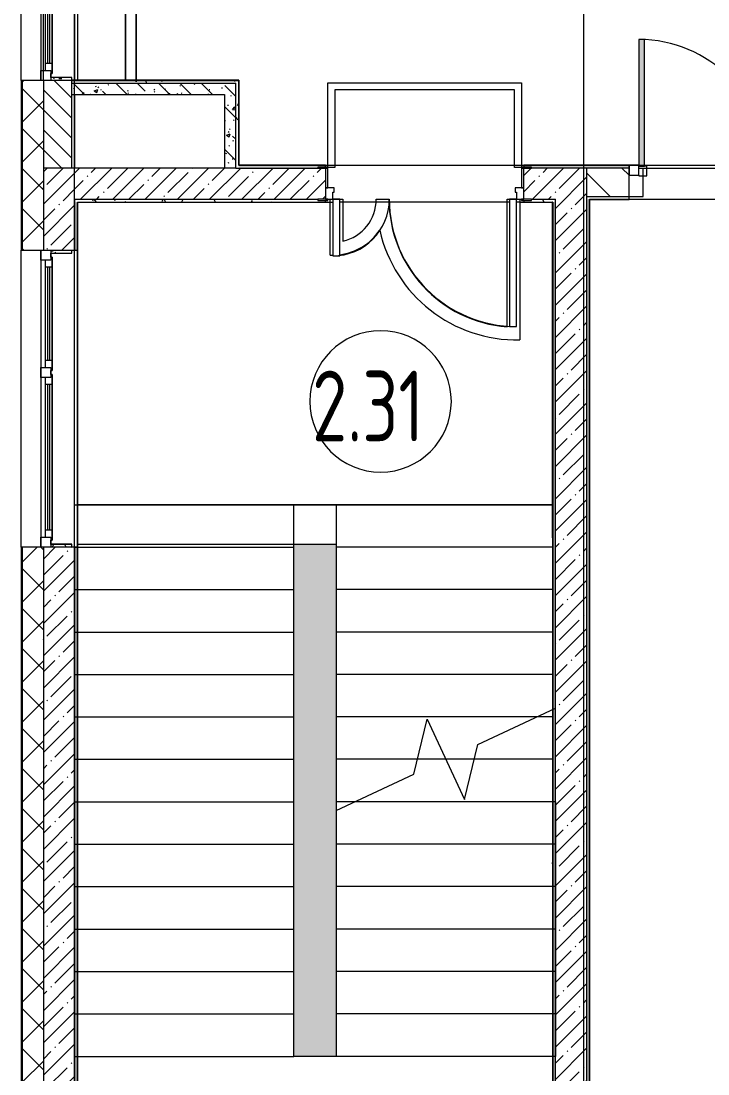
# Model space of a CAD drawing. Header units: millimetres. Extents: x -1113 to 415037, y -3642 to 354837.
# Drawn here: x 148504 to 153359, y 1496 to 8940 of the extents above; entities that cross this region are included whole.
import ezdxf

# ---------------------------------------------------------------- set-up
doc = ezdxf.new("R2010")
doc.units = ezdxf.units.MM
for name, color, linetype, lineweight in [('A-AREA-BNDY', 7, 'Continuous', 5), ('A-AREA-IDEN', 7, 'Continuous', 9), ('A-DETL-GENF', 7, 'Continuous', 9), ('A-FLOR', 7, 'Continuous', 9), ('A-GLAZ', 7, 'Continuous', 9), ('A-GLAZ-1', 7, 'Continuous', 5), ('A-GLAZ-CWMG', 7, 'Continuous', 9), ('A-GLAZ-CWMG-1', 7, 'Continuous', 20), ('A-WALL', 7, 'Continuous', 5), ('I-WALL', 7, 'Continuous', 5), ('S-STRS', 7, 'Continuous', 9), ('S-STRS-MBND', 7, 'Continuous', 9), ('Оси', 7, 'Continuous', 9)]:
    doc.layers.add(name, color=color, linetype=linetype, lineweight=lineweight)
doc.layers.add('A-AREA-PATT-2', color=7, linetype='Continuous', lineweight=5, true_color=0xcde0ef, transparency=1)
doc.layers.add('A-FLOR-PATT-1', color=7, linetype='Continuous', lineweight=9, true_color=0xeef6ff, transparency=0.5)
for name, color, linetype, lineweight, true_color in [('A-DOOR-1', 7, 'Continuous', 5, 0xc0c0c0), ('A-DOOR-FRAM-1', 7, 'Continuous', 5, 0xc0c0c0), ('A-WALL-1', 9, 'Continuous', 5, 0x808080), ('A-WALL-FNSH-1', 9, 'Continuous', 5, 0x808080)]:
    doc.layers.add(name, color=color, linetype=linetype, lineweight=lineweight, true_color=true_color)
doc.styles.add('СПДС', font='ГОСТ тип А.ttf', dxfattribs={"width": 0.9})
pattern_1 = [(45, (148772.12, -1e-08), (-114.0493, 114.0493), []), (45, (148886.17, -1e-08), (-114.0493, 114.0493), [201.612, -40.322, 6.706, -33.617])]
pattern_2 = [(135, (148772.12, -1e-08), (-150.8683, -150.8683), [213.36, -35.56, 7.112, -35.56]), (135, (148772.12, 150.77), (-150.8683, -150.8683), []), (50, (148772.12, -1e-08), (255.0577, -22.3145), [26.67, -293.37]), (355, (148772.12, -1e-08), (-49.3404, 267.479), [21.336, -234.696]), (100.451, (148793.38, -1.86), (205.7195, 245.1636), [22.666, -249.326]), (46.184, (148772.12, 71.12), (379.511, -58.86), [40.005, -440.055]), (96.636, (148803.75, 66.2), (332.363, 346.399), [33.999, -373.989]), (351.184, (148772.12, 71.12), (332.367, 346.395), [32.004, -352.044]), (21, (148807.68, 53.34), (212.26, -143.171), [26.67, -293.37]), (326, (148807.68, 53.34), (86.522, 257.863), [21.336, -234.696]), (71.451, (148825.37, 41.4), (298.784, 114.69), [22.666, -249.326]), (37.5, (148772.12, -1e-08), (4.3238, 118.3775), [6.706, -225.146, 6.706, -231.546, -235.585]), (37.5, (148772.12, -1e-08), (4.3238, 118.3775), [-470.103, 6.706, -228.879]), (7.5, (148772.12, -1e-08), (93.5476, 140.2533), [6.706, -129.134, 6.706, -219.812, -89.789]), (7.5, (148772.12, -1e-08), (93.5476, 140.2533), [-362.356, 6.706, -83.083]), (327.5, (148692.82, -1e-08), (189.8273, -8.0202), [6.706, -82.194, 6.706, -270.662, -368.046]), (327.5, (148692.82, -1e-08), (189.8273, -8.0202), [-366.268, 6.706, -361.34]), (317.5, (148657.26, -1e-08), (207.381, 35.5976), [6.706, -108.864, 6.706, -177.495, -261.366]), (317.5, (148657.26, -1e-08), (207.381, 35.5976), [-299.771, 6.706, -254.66])]
pattern_3 = [(0, (148772.123, -1e-08), (243.84, 60.96), [20.117, -162.763, 20.117, -162.763, -975.36]), (0, (148772.123, -1e-08), (243.84, 60.96), [-365.76, 20.117, -345.643, 20.117, -162.763, -426.72]), (0, (148772.123, -1e-08), (243.84, 60.96), [-914.4, 20.117, -101.803, 20.117, -284.683]), (120, (148863.563, 30.48), (-174.71291, 180.69163), [20.117, -162.763, 20.117, -162.763, -975.36]), (120, (148863.563, 30.48), (-174.71291, 180.69163), [-365.76, 20.117, -345.643, 20.117, -162.763, -426.72]), (120, (148863.563, 30.48), (-174.71291, 180.69163), [-914.4, 20.117, -101.803, 20.117, -284.683]), (240, (148894.043, 152.4), (-69.12709, -241.65163), [20.117, -162.763, 20.117, -162.763, -975.36]), (240, (148894.043, 152.4), (-69.12709, -241.65163), [-365.76, 20.117, -345.643, 20.117, -162.763, -426.72]), (240, (148894.043, 152.4), (-69.12709, -241.65163), [-914.4, 20.117, -101.803, 20.117, -284.683])]

# ---------------------------------------------------------------- blocks, each defined once
blk = doc.blocks.new('110_Дверь_СКБ_2Ст - Д-1 Лестничная клетка EIS60-24280000-Объем проектирования 2 этажа')
at = {"layer": 'A-DOOR-1'}
for p, q in [((-637.5, 1010), (-637.5, 110)), ((-587.5, 1010), (-637.5, 1010)), ((-587.5, 110), (-587.5, 1010)), ((662.5, 510), (612.5, 510)), ((612.5, 510), (612.5, 110)), ((662.5, 110), (662.5, 510)), ((-637.5, 110), (-587.5, 110)), ((612.5, 110), (662.5, 110))]:
    blk.add_line(p, q, dxfattribs=at)
for centre, radius, start, end in [((-637.5, 110), 900, 0, 90), ((662.5, 110), 400, 90, 180)]:
    blk.add_arc(centre, radius, start, end, dxfattribs=at)
at = {"layer": 'A-DOOR-FRAM-1'}
for p, q in [((-672.5, 118), (-742.5, 118)), ((-742.5, 118), (-742.5, 110)), ((-742.5, 110), (-672.5, 110)), ((-637.5, 110), (-687.5, 110)), ((-687.5, 110), (-687.5, 30)), ((-672.5, 110), (-672.5, 118)), ((-637.5, 60), (-637.5, 110)), ((662.5, 110), (662.5, 60)), ((712.5, 110), (662.5, 110)), ((767.5, 118), (697.5, 118)), ((697.5, 118), (697.5, 110)), ((697.5, 110), (767.5, 110)), ((712.5, 30), (712.5, 110)), ((767.5, 110), (767.5, 118)), ((-687.5, 30), (-627.5, 30)), ((-672.5, 30), (-687.5, 30)), ((-687.5, 30), (-687.5, -110)), ((-672.5, -110), (-672.5, 30)), ((-627.5, 60), (-637.5, 60)), ((-627.5, 30), (-627.5, 60)), ((662.5, 60), (652.5, 60)), ((652.5, 60), (652.5, 30)), ((652.5, 30), (712.5, 30)), ((712.5, 30), (697.5, 30)), ((697.5, 30), (697.5, -110)), ((712.5, -110), (712.5, 30)), ((-672.5, -110), (-742.5, -110)), ((-742.5, -110), (-742.5, -118)), ((-742.5, -118), (-672.5, -118)), ((-687.5, -110), (-672.5, -110)), ((-672.5, -118), (-672.5, -110)), ((697.5, -110), (712.5, -110)), ((767.5, -110), (697.5, -110)), ((697.5, -110), (697.5, -118)), ((697.5, -118), (767.5, -118)), ((767.5, -118), (767.5, -110))]:
    blk.add_line(p, q, dxfattribs=at)
blk = doc.blocks.new('120_Окно_СКБ_2Ст - 120_Окно_СКБ_2Ст 2100х2500 _мал створка справа_-22445857-Объем проектирования 2 этажа')
at = {"layer": 'A-GLAZ'}
for p, q in [((-1050, -127), (-1050, -57)), ((-1050, -57), (-980, -57)), ((-980, -57), (-980, -127)), ((150, -127), (150, -57)), ((150, -57), (220, -57)), ((220, -57), (220, -127)), ((980, -127), (980, -57)), ((980, -57), (1050, -57)), ((1050, -57), (1050, -127)), ((-980, -127), (-1050, -127)), ((-980, -127), (-1000, -127)), ((-1000, -127), (-1000, -137)), ((-1000, -137), (170, -137)), ((170, -137), (-1000, -137)), ((150, -87), (-980, -87)), ((-980, -87), (-980, -127)), ((-930, -137), (-930, -87)), ((100, -137), (100, -87)), ((150, -127), (150, -87)), ((220, -127), (150, -127)), ((170, -127), (150, -127)), ((170, -137), (170, -127)), ((220, -127), (200, -127)), ((200, -127), (200, -137)), ((200, -137), (1000, -137)), ((1000, -137), (200, -137)), ((980, -87), (220, -87)), ((220, -87), (220, -127)), ((270, -137), (270, -87)), ((930, -137), (930, -87)), ((980, -127), (980, -87)), ((1050, -127), (980, -127)), ((1000, -127), (980, -127)), ((1000, -137), (1000, -127))]:
    blk.add_line(p, q, dxfattribs=at)
at = {"layer": 'A-GLAZ-1'}
for p, q in [((1050, -57), (-1050, -57)), ((-1030, -127), (-1000, -127)), ((-930, -107), (100, -107)), ((100, -117), (-930, -117)), ((170, -127), (200, -127)), ((270, -107), (930, -107)), ((930, -117), (270, -117)), ((1000, -127), (1030, -127))]:
    blk.add_line(p, q, dxfattribs=at)
blk = doc.blocks.new('120_Окно_СКБ_2Ст - 120_Окно_СКБ_2Ст 2100х2400 _мал створка справа_-22446225-Объем проектирования 2 этажа')
at = {"layer": 'A-GLAZ'}
for p, q in [((-1050, -127), (-1050, -57)), ((-1050, -57), (-980, -57)), ((-980, -57), (-980, -127)), ((150, -127), (150, -57)), ((150, -57), (220, -57)), ((220, -57), (220, -127)), ((980, -127), (980, -57)), ((980, -57), (1050, -57)), ((1050, -57), (1050, -127)), ((-980, -127), (-1050, -127)), ((-980, -127), (-1000, -127)), ((-1000, -127), (-1000, -137)), ((-1000, -137), (170, -137)), ((170, -137), (-1000, -137)), ((150, -87), (-980, -87)), ((-980, -87), (-980, -127)), ((-930, -137), (-930, -87)), ((100, -137), (100, -87)), ((150, -127), (150, -87)), ((220, -127), (150, -127)), ((170, -127), (150, -127)), ((170, -137), (170, -127)), ((220, -127), (200, -127)), ((200, -127), (200, -137)), ((200, -137), (1000, -137)), ((1000, -137), (200, -137)), ((980, -87), (220, -87)), ((220, -87), (220, -127)), ((270, -137), (270, -87)), ((930, -137), (930, -87)), ((980, -127), (980, -87)), ((1050, -127), (980, -127)), ((1000, -127), (980, -127)), ((1000, -137), (1000, -127))]:
    blk.add_line(p, q, dxfattribs=at)
at = {"layer": 'A-GLAZ-1'}
for p, q in [((1050, -57), (-1050, -57)), ((-1030, -127), (-1000, -127)), ((-930, -107), (100, -107)), ((100, -117), (-930, -117)), ((170, -127), (200, -127)), ((270, -107), (930, -107)), ((930, -117), (270, -117)), ((1000, -127), (1030, -127))]:
    blk.add_line(p, q, dxfattribs=at)
blk = doc.blocks.new('Дверь_Витражная_остекление_ - ДВН_ДАО_Главный вход_1200 в свету-31742133-Объем проектирования 2 этажа')
at = {"layer": 'A-DETL-GENF'}
for p, q in [((-607.5, 925), (-647.5, 925)), ((-647.5, 925), (-647.5, 35)), ((-607.5, 30), (-607.5, 925)), ((647.5, 430), (607.5, 430)), ((607.5, 430), (607.5, 30)), ((647.5, 35), (647.5, 430)), ((-647.5, 30), (-607.5, 30)), ((-592.5, 30), (-647.5, 30)), ((-592.5, -40), (-592.5, 30)), ((592.5, -40), (592.5, 30)), ((592.5, 30), (647.5, 30)), ((607.5, 30), (647.5, 30)), ((-647.5, -35), (-647.5, -40)), ((-647.5, -40), (-592.5, -40)), ((647.5, -40), (592.5, -40)), ((647.5, -35), (647.5, -40))]:
    blk.add_line(p, q, dxfattribs=at)
at = {"layer": 'A-DOOR-1'}
for p, q in [((-647.5, 925), (-647.5, 35)), ((647.5, 430), (647.5, 35))]:
    blk.add_line(p, q, dxfattribs=at)
for centre, radius, start, end in [((-647.5, 30), 895, 360, 90), ((647.5, 30), 400, 90, 180)]:
    blk.add_arc(centre, radius, start, end, dxfattribs=at)
blk = doc.blocks.new('Прямоугольный импост - 50 x 70 мм-31701779-Объем проектирования 2 этажа')
at = {"layer": 'A-GLAZ-CWMG-1'}
for p, q in [((0, 35), (-70, 35)), ((-70, 35), (-70, -35)), ((0, -35), (0, 35)), ((-70, -35), (0, -35))]:
    blk.add_line(p, q, dxfattribs=at)
blk = doc.blocks.new('Зашивка приборов отопления42 - Зашивка приборов отопления-33374801-Объем проектирования 2 этажа')
at = {"layer": 'A-WALL'}
for p, q in [((37471.9, 23439), (35391.9, 23439)), ((35391.9, 23079), (37471.9, 23079)), ((37471.9, 23079), (35391.9, 23079)), ((35391.9, 23004), (37471.9, 23004))]:
    blk.add_line(p, q, dxfattribs=at)
blk = doc.blocks.new('Марка_Помещения - Номер-25198446-Объем проектирования 2 этажа')
at = {"layer": 'A-AREA-IDEN'}
for start, end in [(360, 180), (180, 360)]:
    blk.add_arc((0, 0), 2.5, start, end, dxfattribs=at)

msp = doc.modelspace()

# ---------------------------------------------------------------- hatches: boundary and pattern name
at = {"layer": 'A-AREA-PATT-2'}
msp.add_hatch(color=256, dxfattribs=at).paths.add_polyline_path([(150732.1, 1620), (150732.1, 5237.9), (150432.1, 5237.9), (150432.1, 1620)])
at = {"layer": 'A-FLOR-PATT-1'}
h = msp.add_hatch(color=256, dxfattribs=at)
h.paths.add_polyline_path([(162402, 7900), (162442, 7900), (162442, 8730), (162402, 8730), (162402, 7903.7)])
h.paths.add_polyline_path([(173072.1, 7900), (173072.1, 8230), (173032.1, 8230), (173032.1, 7900)])
h.paths.add_polyline_path([(163662, 7900), (163702, 7900), (163702, 8230), (163662, 8230), (163662, 7920)])
h.paths.add_polyline_path([(171772.1, 7900), (171812.1, 7900), (171812.1, 8730), (171772.1, 8730), (171772.1, 7920)])
h.paths.add_polyline_path([(154167.1, 7915), (154167.1, 8315), (154127.1, 8315), (154127.1, 7915)])
h.paths.add_polyline_path([(152912.1, 7915), (152912.1, 8810), (152872.1, 8810), (152872.1, 7915), (152902.1, 7915)])
h.paths.add_polyline_path([(187288.1, 8030), (187288.1, 8075), (186295.6, 8075), (186295.6, 8030), (187286.6, 8030)])
h.paths.add_polyline_path([(168782.1, 8520.4), (168862.1, 8520.4), (168862.1, 8565.4), (168022.1, 8565.4), (168022.1, 8520.4), (168398, 8520.4)])
h.paths.add_polyline_path([(186895.7, 10020), (187288.1, 10020), (187288.1, 10065), (186295.6, 10065), (186295.6, 10020), (186762.1, 10020)])
h.paths.add_polyline_path([(168037.1, 10190.4), (168862.1, 10190.4), (168862.1, 10235.4), (168037.1, 10235.4)])
h.paths.add_polyline_path([(180167.1, 12960), (180167.1, 13780), (180122.1, 13780), (180122.1, 12960)])
h.paths.add_polyline_path([(181432.1, 13460), (181432.1, 13740), (181422.1, 13740), (181422.1, 13780), (181387.1, 13780), (181387.1, 13460), (181422.1, 13460)])
h.paths.add_polyline_path([(182804.8, 18920), (183202.1, 18920), (183202.1, 18965), (182382.1, 18965), (182382.1, 18920), (182422.1, 18920)])
h.paths.add_polyline_path([(182570.3, 20185), (182702.1, 20185), (182702.1, 20230), (182422.1, 20230), (182422.1, 20220), (182382.1, 20220), (182382.1, 20185), (182435.2, 20185)])
at = {"layer": 'A-WALL'}
h = msp.add_hatch(dxfattribs=at)
h.set_pattern_fill('FP_24', color=256, style=0, pattern_type=2)
h.set_pattern_definition([(45, (148772.12, -1e-08), (-141.4214, 141.4214), []), (135, (148772.12, -1e-08), (-141.4214, -141.4214), [])])
h.paths.add_polyline_path([(148662.1, -100), (148662.1, 5220), (148512.1, 5220), (148512.1, -100)])
h.paths.add_polyline_path([(148644.1, 7320), (148662.1, 7320), (148662.1, 8520), (148512.1, 8520), (148512.1, 7320)])
h.paths.add_polyline_path([(148512.1, 10620), (148662.1, 10620), (148662.1, 11520), (148512.1, 11520), (148512.1, 10849.9)])
h.paths.add_polyline_path([(148512.1, 13120), (148662.1, 13120), (148662.1, 15350), (148512.1, 15350), (148512.1, 13926.6)])
h = msp.add_hatch(dxfattribs=at)
h.set_pattern_fill('FP_2', color=256, style=0, pattern_type=2)
h.set_pattern_definition([(135, (148772.12, -1e-08), (-70.7107, -70.7107), [])])
h.paths.add_polyline_path([(148862.1, 7900), (148862.1, 8520), (148662.1, 8520), (148662.1, 7900)])
h.paths.add_polyline_path([(148862.1, 10620), (148862.1, 10900), (148662.1, 10900), (148662.1, 10620), (148861.6, 10620)])
h.paths.add_polyline_path([(148719.3, 11400), (148862.1, 11400), (148862.1, 11520), (148662.1, 11520), (148662.1, 11400)])
h.paths.add_polyline_path([(148862.1, 13120), (148862.1, 14700), (148662.1, 14700), (148662.1, 13120), (148774.7, 13120)])
at = {"layer": 'I-WALL'}
h = msp.add_hatch(dxfattribs=at)
h.set_pattern_fill('FP_191', color=256, style=0, pattern_type=2)
h.set_pattern_definition(pattern_3)
h.paths.add_polyline_path([(148724.1, 8520), (148862.1, 8520), (148862.1, 8540), (148714.1, 8538.2), (148714.1, 8520)])
h = msp.add_hatch(dxfattribs=at)
h.set_pattern_fill('FP_41', color=256, style=0, pattern_type=2)
h.set_pattern_definition(pattern_2)
h.paths.add_polyline_path([(148884.2, 8420), (150022.1, 8420), (150022.1, 8500), (148862.1, 8500), (148862.1, 8420), (148882.1, 8420)])
h = msp.add_hatch(dxfattribs=at)
h.set_pattern_fill('FP_191', color=256, style=0, pattern_type=2)
h.set_pattern_definition(pattern_3)
h.paths.add_polyline_path([(149606.9, 8500), (150042.1, 8500), (150042.1, 8520), (148902.1, 8520), (148902.1, 8500), (149317.1, 8500)])
h = msp.add_hatch(dxfattribs=at)
h.set_pattern_fill('FP_191', color=256, style=0, pattern_type=2)
h.set_pattern_definition(pattern_3)
h.paths.add_polyline_path([(150022.1, 7900), (150042.1, 7900), (150042.1, 7920)])
h.paths.add_polyline_path([(150022.1, 7900), (150042.1, 7921), (150042.1, 8500), (150022.1, 8500), (150022.1, 7916.6)])
h = msp.add_hatch(dxfattribs=at)
h.set_pattern_fill('FP_41', color=256, style=0, pattern_type=2)
h.set_pattern_definition(pattern_2)
h.paths.add_polyline_path([(149942.1, 7900), (150022.1, 7900), (150022.1, 8420), (149942.1, 8420), (149942.1, 7920)])
h = msp.add_hatch(dxfattribs=at)
h.set_pattern_fill('FP_1', color=256, style=0, pattern_type=2)
h.set_pattern_definition(pattern_1)
h.paths.add_polyline_path([(148662.1, -100), (148882.1, -100), (148882.1, 5220), (148662.1, 5220), (148662.1, 594.2)])
h.paths.add_polyline_path([(148662.1, 7320), (148882.1, 7320), (148882.1, 7900), (148662.1, 7900), (148662.1, 7773.2)])
h = msp.add_hatch(dxfattribs=at)
h.set_pattern_fill('FP_1', color=256, style=0, pattern_type=2)
h.set_pattern_definition(pattern_1)
h.paths.add_polyline_path([(148882.1, 7680), (150657.1, 7680), (150657.1, 7900), (148882.1, 7900), (148882.1, 7773.2)])
h.paths.add_polyline_path([(152282.1, 7680), (152282.1, 7900), (152057.1, 7900), (152057.1, 7680), (152262.1, 7680)])
h = msp.add_hatch(dxfattribs=at)
h.set_pattern_fill('FP_191', color=256, style=0, pattern_type=2)
h.set_pattern_definition(pattern_3)
h.paths.add_polyline_path([(159725.2, 7900), (162332, 7900), (162332, 7920), (155302.1, 7920), (155302.1, 7900), (159432.1, 7900)])
h.paths.add_polyline_path([(152502.1, 7900), (152802.1, 7900), (152802.1, 7920), (152057.1, 7920), (152057.1, 7908), (152112.1, 7908), (152112.1, 7900), (152497.9, 7900)])
h.paths.add_polyline_path([(168532.1, 7900), (168782.1, 7900), (168782.1, 7920), (163772, 7920), (163772, 7900), (168398, 7900)])
h.paths.add_polyline_path([(150223.6, 7900), (150602.1, 7901.8), (150602.1, 7908), (150657.1, 7908), (150657.1, 7920), (150042.1, 7920), (150042.1, 7900)])
h = msp.add_hatch(dxfattribs=at)
h.set_pattern_fill('FP_1', color=256, style=0, pattern_type=2)
h.set_pattern_definition(pattern_1)
h.paths.add_polyline_path([(152282.1, -100), (152502.1, -100), (152502.1, 7900), (152282.1, 7900), (152282.1, 81.4)])
h = msp.add_hatch(dxfattribs=at)
h.set_pattern_fill('FP_23', color=256, style=0, pattern_type=2)
h.set_pattern_definition([(135, (148772.12, -1e-08), (-141.4214, -141.4214), [])])
h.paths.add_polyline_path([(162332, 7700), (162332, 7900), (161532.1, 7900), (161532.1, 7700), (161552.1, 7700)])
h.paths.add_polyline_path([(163941.4, 7700), (165432.1, 7700), (165432.1, 7900), (163772, 7900), (163772, 7700)])
h.paths.add_polyline_path([(160252.1, 7700), (160932.1, 7700), (160932.1, 7900), (160232.1, 7900), (160232.1, 7830), (159432.1, 7830), (159432.1, 7900), (157032.1, 7900), (157032.1, 7700), (160232.1, 7700)])
h.paths.add_polyline_path([(156432.1, 7700), (156432.1, 7900), (155302.1, 7900), (155302.1, 7700), (156412.1, 7700)])
h.paths.add_polyline_path([(152502.1, 7700), (152802.1, 7700), (152802.1, 7900), (152502.1, 7900)])
h = msp.add_hatch(dxfattribs=at)
h.set_pattern_fill('FP_191', color=256, style=0, pattern_type=2)
h.set_pattern_definition(pattern_3)
h.paths.add_polyline_path([(152282.1, 7660), (152282.1, 7680), (152112.1, 7680), (152112.1, 7672), (152057.1, 7672), (152057.1, 7660), (152262.1, 7660)])
h.paths.add_polyline_path([(148883.9, 7660), (150657.1, 7660), (150657.1, 7672), (150602.1, 7672), (150602.1, 7680), (148882.1, 7680), (148882.1, 7660)])
h = msp.add_hatch(dxfattribs=at)
h.set_pattern_fill('FP_191', color=256, style=0, pattern_type=2)
h.set_pattern_definition(pattern_3)
h.paths.add_polyline_path([(155582.1, 7680), (156411.1, 7680), (156412.1, 7700), (155302.1, 7700), (155302.1, 7680), (155453.6, 7680)])
h.paths.add_polyline_path([(152522.1, 7680), (152802.1, 7680), (152802.1, 7700), (152502.1, 7700), (152502.1, 7680)])
h = msp.add_hatch(dxfattribs=at)
h.set_pattern_fill('FP_191', color=256, style=0, pattern_type=2)
h.set_pattern_definition(pattern_3)
h.paths.add_polyline_path([(152522.1, 140), (152522.1, 7679), (152502.1, 7680), (152504.2, 140)])
h = msp.add_hatch(dxfattribs=at)
h.set_pattern_fill('FP_191', color=256, style=0, pattern_type=2)
h.set_pattern_definition(pattern_3)
h.paths.add_polyline_path([(148882.1, 120), (148902.1, 120), (148902.1, 5220), (148882.1, 5220), (148882.1, 140)])
h.paths.add_polyline_path([(148882.1, 7320), (148902.1, 7320), (148902.1, 7659), (148882.1, 7659.8)])
h = msp.add_hatch(dxfattribs=at)
h.set_pattern_fill('FP_191', color=256, style=0, pattern_type=2)
h.set_pattern_definition(pattern_3)
h.paths.add_polyline_path([(152282.1, 140), (152282.1, 7660), (152262.1, 7659), (152262.2, 535), (152274.6, 289.3)])
h.paths.add_polyline_path([(152282.1, 140), (152265.9, 460), (152262.1, 460), (152262.1, 141), (152270, 140.6)])
h.paths.add_polyline_path([(152262.1, 510), (152263.4, 510), (152262.1, 535)])
h = msp.add_hatch(dxfattribs=at)
h.set_pattern_fill('FP_191', color=256, style=0, pattern_type=2)
h.set_pattern_definition(pattern_3)
h.paths.add_polyline_path([(148862.1, 7300), (148862.1, 7320), (148714.1, 7320), (148714.1, 7300), (148724.1, 7300)])
h = msp.add_hatch(dxfattribs=at)
h.set_pattern_fill('FP_191', color=256, style=0, pattern_type=2)
h.set_pattern_definition(pattern_3)
h.paths.add_polyline_path([(148714.1, 5220), (148862.1, 5220), (148862.1, 5240), (148714.1, 5240)])

# ---------------------------------------------------------------- linework, layer by layer
at = {"layer": 'A-AREA-BNDY', "flags": 128}
for points in [[(162482.1, 7920), (162482.1, 10879.5), (162461.4, 10879.5), (162461.4, 15000), (155553.1, 15000), (155553.1, 13999), (154351.7, 13999), (153053.1, 13999), (153053.1, 10879), (149318.6, 10879), (149318.6, 10446.5), (149318.6, 10160), (149317.1, 10160), (149317.1, 8961), (149318.6, 8961), (149318.6, 8521), (150043.1, 8521), (150043.1, 7921), (155302.1, 7921), (162341.4, 7921), (162341.4, 7920)], [(156811.1, 7279), (156411.1, 7279), (156411.1, 7679), (152523.1, 7679), (152523.1, 141), (155581.1, 141), (155581.1, 521), (156411.6, 521), (157053.1, 521), (157053.1, 141), (160431.1, 141), (160431.1, 521), (161161.1, 521), (161161.1, 7049), (160224.1, 7049), (160224.1, 7672), (159440.1, 7672), (159440.1, 7049), (158531.1, 7049), (158531.1, 7679), (157653.1, 7679), (157653.1, 7049), (156811.1, 7049)]]:
    msp.add_lwpolyline(points, close=True, dxfattribs=at)
at = {"layer": 'A-FLOR'}
for p, q in [((150671.8, 8503.9), (152041.6, 8503.9)), ((150671.8, 7908), (150671.8, 8503.9)), ((152041.6, 8503.9), (152041.6, 7903.9)), ((151991.6, 8453.9), (150721.8, 8453.9)), ((150721.8, 8453.9), (150721.8, 7903.9)), ((151991.6, 7903.9), (151991.6, 8453.9)), ((150632.1, 7920), (150042.1, 7920)), ((150721.8, 7903.9), (150672.1, 7903.9)), ((152041.6, 7903.9), (151991.6, 7903.9)), ((152872.1, 7900), (154167.1, 7900)), ((152902.1, 7700), (152902.1, 7900)), ((150688.9, 7285.7), (150688.9, 7680)), ((150707.1, 7680.2), (150778.9, 7680.2)), ((150778.9, 7680.2), (150778.9, 7383)), ((151015.1, 7680.2), (151105.1, 7680.2)), ((151940.1, 6777.9), (151940.1, 7680.2)), ((151940.1, 7680.2), (152007.1, 7680.2)), ((152030.1, 7680), (152030.1, 6685.4)), ((152802.1, 7700), (152902.1, 7700)), ((148902.1, 5520), (148902.1, 7659)), ((148902.1, 7659), (150707.1, 7659)), ((151957.1, 7659), (150757.1, 7659)), ((152028, 7659), (152007.1, 7659)), ((152030.1, 7659), (152261.1, 7659)), ((152261.1, 5520), (152261.1, 7659)), ((152261.1, 5520), (148902.1, 5520)), ((148902.1, 5520), (152261.1, 5520)), ((150732.1, 5237.9), (148902.1, 5237.9))]:
    msp.add_line(p, q, dxfattribs=at)
for centre, radius, start, end in [((150710.1, 7680.2), 305, 283.0427, 0), ((150710.1, 7680.2), 305, 283.0427, 0), ((152010.1, 7680.2), 905, 180, 265.56313), ((152010.1, 7680.2), 905, 180, 265.56313), ((150710.1, 7680.2), 395, 276.84991, 326.45952), ((150710.1, 7680.2), 395, 276.84991, 326.45952), ((152010.1, 7680.2), 995, 192.67054, 271.1511), ((152010.1, 7680.2), 995, 192.67054, 271.1511), ((150710.1, 7680.2), 395, 266.92799, 269.56999), ((150710.1, 7680.2), 395, 266.92799, 269.56999)]:
    msp.add_arc(centre, radius, start, end, dxfattribs=at)
at = {"layer": 'A-WALL'}
for p, q in [((148504.1, 8520), (148504.1, 10620)), ((148509.1, 8520), (148509.1, 7320)), ((148512.1, 8520), (148512.1, 7320)), ((148662.1, 8520), (148662.1, 7320)), ((148862.1, 8500), (148862.1, 8540)), ((148862.1, 8500), (150022.1, 8500)), ((150042.1, 8520), (150042.1, 7920)), ((150022.1, 7900), (150602.1, 7900)), ((152802.1, 7900), (152112.1, 7900)), ((148882.1, 7680), (150602.1, 7680)), ((148882.1, 7680), (148882.1, 7320)), ((152112.1, 7680), (152282.1, 7680)), ((152282.1, 120), (152282.1, 7680)), ((152502.1, 7700), (152802.1, 7700)), ((152523.1, 7679), (152522.1, 7679)), ((148902.1, 7660), (150657.1, 7660)), ((152057.1, 7660), (152262.1, 7660)), ((148504.1, 5220), (148504.1, 7320)), ((148902.1, 7320), (148902.1, 7320)), ((148509.1, 5220), (148509.1, -253)), ((148512.1, 5220), (148512.1, -250)), ((148662.1, 5220), (148662.1, -100)), ((148882.1, 5220), (148882.1, 120))]:
    msp.add_line(p, q, dxfattribs=at)
at = {"layer": 'A-WALL-1'}
for p, q in [((148902.1, 8520), (148512.1, 8520)), ((148862.1, 8540), (148714.1, 8540)), ((148714.1, 8540), (148714.1, 8520)), ((148862.1, 7900), (148862.1, 8500)), ((149318.6, 8520), (149317.6, 8520)), ((150022.1, 7900), (150022.1, 8500)), ((148862.1, 8420), (149942.1, 8420)), ((149942.1, 8420), (149942.1, 7900)), ((150022.1, 7900), (148662.1, 7900)), ((150657.1, 7920), (150632.1, 7920)), ((150657.1, 7908), (150657.1, 7920)), ((152802.1, 7920), (152057.1, 7920)), ((152057.1, 7920), (152057.1, 7908)), ((152502.1, 7900), (152502.1, -100)), ((152802.1, 7680), (152802.1, 7920)), ((150657.1, 7660), (150657.1, 7672)), ((152057.1, 7672), (152057.1, 7660)), ((152522.1, 7680), (152802.1, 7680)), ((152522.1, 7679), (152522.1, 7680)), ((152262.1, 7659), (152262.1, 120)), ((148512.1, 7320), (148902.1, 7320)), ((148714.1, 7320), (148714.1, 7300)), ((148714.1, 7300), (148862.1, 7300)), ((148862.1, 7300), (148862.1, 7320)), ((148902.1, 5220), (148512.1, 5220)), ((148862.1, 5240), (148714.1, 5240)), ((148714.1, 5240), (148714.1, 5220)), ((148862.1, 5220), (148862.1, 5240)), ((148902.1, 120), (148902.1, 5220))]:
    msp.add_line(p, q, dxfattribs=at)
at = {"layer": 'A-WALL-FNSH-1'}
for p, q in [((148512.1, 8520), (148504.1, 8520)), ((148504.1, 8520), (148504.1, 7320)), ((148862.1, 8541), (148714.1, 8541)), ((148714.1, 8541), (148714.1, 8540)), ((148862.1, 8540), (148862.1, 8541)), ((150043.1, 8521), (148862.1, 8521)), ((148862.1, 8520), (149317.6, 8520)), ((149317.6, 8520), (149317.6, 8510)), ((149317.6, 8510), (149318.6, 8510)), ((149318.6, 8510), (149318.6, 8520)), ((149318.6, 8520), (150042.1, 8520)), ((150043.1, 7921), (150043.1, 8521)), ((150657.1, 7921), (150043.1, 7921)), ((150657.1, 7920), (150657.1, 7921)), ((152802.1, 7921), (152057.1, 7921)), ((152057.1, 7921), (152057.1, 7920)), ((152802.1, 7920), (152802.1, 7921)), ((152522.1, 7679), (152522.1, 140)), ((152523.1, 7679), (152802.1, 7679)), ((152523.1, 141), (152523.1, 7679)), ((152802.1, 7679), (152802.1, 7680)), ((150657.1, 7659), (150657.1, 7660)), ((152057.1, 7660), (152057.1, 7659)), ((148504.1, 7320), (148512.1, 7320)), ((148714.1, 7300), (148714.1, 7299)), ((148714.1, 7299), (148862.1, 7299)), ((148862.1, 7299), (148862.1, 7300)), ((148902.1, 7320), (148903.1, 7320)), ((152261.1, 5287), (152261.1, 5284.7)), ((152262.1, 5287), (152261.1, 5287)), ((148512.1, 5220), (148504.1, 5220)), ((148504.1, 5220), (148504.1, -258)), ((148862.1, 5241), (148714.1, 5241)), ((148714.1, 5241), (148714.1, 5240)), ((148862.1, 5240), (148862.1, 5241)), ((148902.1, 5220), (148902.1, 140)), ((148903.1, 5220), (148902.1, 5220)), ((152261.1, 5284.7), (152262.1, 5284.7)), ((152261.1, 5284.7), (152261.1, 2990)), ((152261.1, 2990), (152262.1, 2990)), ((152262.1, 2981.2), (152261.1, 2981.2)), ((152261.1, 2981.2), (152261.1, 535))]:
    msp.add_line(p, q, dxfattribs=at)
at = {"layer": 'I-WALL'}
for p, q in [((148662.1, 8520), (148662.1, 10620)), ((148882.1, 10600), (148882.1, 8520)), ((148902.1, 10600), (148902.1, 8520)), ((149317.6, 8520), (149317.6, 10600)), ((149318.6, 10620), (149318.6, 8520)), ((148882.1, 8420), (148882.1, 7900)), ((148902.1, 7660), (148902.1, 7659)), ((148902.1, 7320), (148902.1, 7659)), ((148903.1, 7659), (148903.1, 141)), ((152261.1, 7659.5), (152262.1, 7659.5)), ((152262.1, 7659), (152261.1, 7659)), ((152262.1, 7659), (152262.1, 7660)), ((148902.1, 5220), (148902.1, 7320)), ((148902.1, 7320), (148903.1, 7320)), ((152261.1, 6025.4), (152262.1, 6025.4)), ((152261.1, 6020), (152262.1, 6020)), ((148903.1, 5620), (148902.1, 5620)), ((148902.1, 5520), (148902.1, 5220)), ((152261.1, 5287), (152261.1, 5520)), ((148903.1, 5281.3), (148902.1, 5281.3)), ((152261.1, 2981.2), (152261.1, 2990)), ((152261.1, 1962), (152262.1, 1962))]:
    msp.add_line(p, q, dxfattribs=at)
at = {"layer": 'S-STRS'}
for p, q in [((148902.1, 5520), (150432.1, 5520)), ((150432.1, 5237.9), (150432.1, 5520)), ((152262.1, 5520), (150732.1, 5520)), ((150732.1, 5520), (150732.1, 5220)), ((152262.1, 5520), (150732.1, 5520)), ((152261.1, 5520), (150732.1, 5520)), ((152261.1, 5520), (150732.1, 5520)), ((148902.1, 5220), (150432.1, 5220)), ((148902.1, 5220), (150432.1, 5220)), ((150432.1, 5220), (150432.1, 5237.9)), ((150432.1, 4920), (150432.1, 5220)), ((150732.1, 5220), (150732.1, 4920)), ((152262.1, 5220), (150732.1, 5220)), ((152262.1, 5220), (150732.1, 5220)), ((148902.1, 4920), (150432.1, 4920)), ((148902.1, 4920), (150432.1, 4920)), ((150432.1, 4620), (150432.1, 4920)), ((150732.1, 4920), (150732.1, 4620)), ((152262.1, 4920), (150732.1, 4920)), ((152262.1, 4920), (150732.1, 4920)), ((148902.1, 4620), (150432.1, 4620)), ((148902.1, 4620), (150432.1, 4620)), ((150432.1, 4320), (150432.1, 4620)), ((150732.1, 4620), (150732.1, 4320)), ((152262.1, 4620), (150732.1, 4620)), ((152262.1, 4620), (150732.1, 4620)), ((148902.1, 4320), (150432.1, 4320)), ((148902.1, 4320), (150432.1, 4320)), ((150432.1, 4020), (150432.1, 4320)), ((150732.1, 4320), (150732.1, 4020)), ((152262.1, 4320), (150732.1, 4320)), ((152262.1, 4320), (150732.1, 4320)), ((148902.1, 4020), (150432.1, 4020)), ((148902.1, 4020), (150432.1, 4020)), ((150432.1, 3720), (150432.1, 4020)), ((150732.1, 4020), (150732.1, 3720)), ((152150.5, 4020), (150732.1, 4020)), ((152150.5, 4020), (150732.1, 4020)), ((152262.1, 4020), (152150.5, 4020)), ((152262.1, 4020), (152150.5, 4020)), ((148902.1, 3720), (150432.1, 3720)), ((148902.1, 3720), (150432.1, 3720)), ((150432.1, 3420), (150432.1, 3720)), ((150732.1, 3720), (150732.1, 3420)), ((151306.2, 3720), (150732.1, 3720)), ((151306.2, 3720), (150732.1, 3720)), ((151507.1, 3720), (151306.2, 3720)), ((151507.1, 3720), (151306.2, 3720)), ((151708, 3720), (151507.1, 3720)), ((151708, 3720), (151507.1, 3720)), ((152262.1, 3720), (151708, 3720)), ((152262.1, 3720), (151708, 3720)), ((148902.1, 3420), (150432.1, 3420)), ((148902.1, 3420), (150432.1, 3420)), ((150432.1, 3120), (150432.1, 3420)), ((150732.1, 3420), (150732.1, 3358.6)), ((150863.8, 3420), (150732.1, 3420)), ((150863.8, 3420), (150732.1, 3420)), ((150732.1, 3358.6), (150732.1, 3120)), ((152262.1, 3420), (150863.8, 3420)), ((152262.1, 3420), (150863.8, 3420)), ((148902.1, 3120), (150432.1, 3120)), ((148902.1, 3120), (150432.1, 3120)), ((150432.1, 2820), (150432.1, 3120)), ((150732.1, 3120), (150732.1, 2820)), ((152262.1, 3120), (150732.1, 3120)), ((152262.1, 3120), (150732.1, 3120)), ((148902.1, 2820), (150432.1, 2820)), ((148902.1, 2820), (150432.1, 2820)), ((150432.1, 2520), (150432.1, 2820)), ((150732.1, 2820), (150732.1, 2520)), ((152262.1, 2820), (150732.1, 2820)), ((152262.1, 2820), (150732.1, 2820)), ((148902.1, 2520), (150432.1, 2520)), ((148902.1, 2520), (150432.1, 2520)), ((150432.1, 2220), (150432.1, 2520)), ((150732.1, 2520), (150732.1, 2220)), ((152262.1, 2520), (150732.1, 2520)), ((152262.1, 2520), (150732.1, 2520)), ((148902.1, 2220), (150432.1, 2220)), ((148902.1, 2220), (150432.1, 2220)), ((150432.1, 1920), (150432.1, 2220)), ((150732.1, 2220), (150732.1, 1920)), ((152262.1, 2220), (150732.1, 2220)), ((152262.1, 2220), (150732.1, 2220)), ((148902.1, 1920), (150432.1, 1920)), ((148902.1, 1920), (150432.1, 1920)), ((150432.1, 1620), (150432.1, 1920)), ((150732.1, 1920), (150732.1, 1620)), ((152262.1, 1920), (150732.1, 1920)), ((152262.1, 1920), (150732.1, 1920)), ((148902.1, 1620), (150432.1, 1620)), ((148902.1, 1620), (150432.1, 1620)), ((150732.1, 1620), (150432.1, 1620)), ((152262.1, 1620), (150732.1, 1620)), ((152262.1, 1620), (150732.1, 1620))]:
    msp.add_line(p, q, dxfattribs=at)
at = {"layer": 'S-STRS-MBND'}
for p, q in [((148882.1, 5520), (150432.1, 5520)), ((148882.1, 1620), (148882.1, 5520)), ((150432.1, 1620), (150432.1, 5520)), ((148882.1, 5220), (150432.1, 5220)), ((148882.1, 5220), (150432.1, 5220)), ((148882.1, 4920), (150432.1, 4920)), ((148882.1, 4920), (150432.1, 4920)), ((148882.1, 4620), (150432.1, 4620)), ((148882.1, 4620), (150432.1, 4620)), ((148882.1, 4320), (150432.1, 4320)), ((148882.1, 4320), (150432.1, 4320)), ((148882.1, 4020), (150432.1, 4020)), ((148882.1, 4020), (150432.1, 4020)), ((151733.7, 3825.7), (152282.1, 4081.4)), ((152262.1, 4020), (152150.5, 4020)), ((152262.1, 4020), (152150.5, 4020)), ((151280.5, 3614.3), (151375.1, 4003.2)), ((151375.1, 4003.2), (151639.2, 3436.8)), ((151639.2, 3436.8), (151733.7, 3825.7)), ((148882.1, 3720), (150432.1, 3720)), ((148882.1, 3720), (150432.1, 3720)), ((151507.1, 3720), (151306.2, 3720)), ((151507.1, 3720), (151306.2, 3720)), ((152262.1, 3720), (151708, 3720)), ((152262.1, 3720), (151708, 3720)), ((150732.1, 3358.6), (151280.5, 3614.3)), ((148882.1, 3420), (150432.1, 3420)), ((148882.1, 3420), (150432.1, 3420)), ((150732.1, 3358.6), (150732.1, 1620)), ((152282.1, 3420), (150863.8, 3420)), ((152282.1, 3420), (150863.8, 3420)), ((152282.1, 3420), (152282.1, 1620)), ((148882.1, 3120), (150432.1, 3120)), ((148882.1, 3120), (150432.1, 3120)), ((152282.1, 3120), (150732.1, 3120)), ((152282.1, 3120), (150732.1, 3120)), ((148882.1, 2820), (150432.1, 2820)), ((148882.1, 2820), (150432.1, 2820)), ((152282.1, 2820), (150732.1, 2820)), ((152282.1, 2820), (150732.1, 2820)), ((148882.1, 2520), (150432.1, 2520)), ((148882.1, 2520), (150432.1, 2520)), ((152282.1, 2520), (150732.1, 2520)), ((152282.1, 2520), (150732.1, 2520)), ((148882.1, 2220), (150432.1, 2220)), ((148882.1, 2220), (150432.1, 2220)), ((152282.1, 2220), (150732.1, 2220)), ((152282.1, 2220), (150732.1, 2220)), ((148882.1, 1920), (150432.1, 1920)), ((148882.1, 1920), (150432.1, 1920)), ((152282.1, 1920), (150732.1, 1920)), ((152282.1, 1920), (150732.1, 1920)), ((148882.1, 1620), (148882.1, 120)), ((148882.1, 1620), (150432.1, 1620)), ((148882.1, 1620), (150432.1, 1620)), ((150732.1, 1620), (150432.1, 1620)), ((152282.1, 1620), (150732.1, 1620)), ((152282.1, 1620), (150732.1, 1620)), ((152282.1, 120), (152282.1, 1620))]:
    msp.add_line(p, q, dxfattribs=at)
at = {"layer": 'Оси'}
for points in [[(152482.1, -1906.3), (152482.1, 3093.7), (152482.1, 22398.1), (152482.1, 27398.1)], [(148882.1, -1906.3), (148882.1, 3093.7), (148882.1, 10380), (148882.1, 15380)]]:
    msp.add_lwpolyline(points, dxfattribs=at)

# ---------------------------------------------------------------- block references
at = {"layer": 'A-AREA-IDEN', "xscale": 199.9999999999999, "yscale": 199.9999999999999, "zscale": 199.9999999999999}
msp.add_blockref('Марка_Помещения - Номер-25198446-Объем проектирования 2 этажа', (151045.7, 6250.7), dxfattribs=at)
at = {"layer": 'A-DOOR-1'}
msp.add_blockref('Дверь_Витражная_остекление_ - ДВН_ДАО_Главный вход_1200 в свету-31742133-Объем проектирования 2 этажа', (153519.6, 7885), dxfattribs=at)
at = {"layer": 'A-DOOR-1', "rotation": 180}
msp.add_blockref('110_Дверь_СКБ_2Ст - Д-1 Лестничная клетка EIS60-24280000-Объем проектирования 2 этажа', (151369.6, 7790), dxfattribs=at)
at = {"layer": 'A-GLAZ', "color": 3, "rotation": 89.99999999999993}
for name, p in [('120_Окно_СКБ_2Ст - 120_Окно_СКБ_2Ст 2100х2500 _мал створка справа_-22445857-Объем проектирования 2 этажа', (148587.1, 9570)), ('120_Окно_СКБ_2Ст - 120_Окно_СКБ_2Ст 2100х2400 _мал створка справа_-22446225-Объем проектирования 2 этажа', (148587.1, 6270))]:
    msp.add_blockref(name, p, dxfattribs=at)
at = {"layer": 'A-GLAZ-CWMG', "rotation": 180}
msp.add_blockref('Прямоугольный импост - 50 x 70 мм-31701779-Объем проектирования 2 этажа', (152802.1, 7885), dxfattribs=at)
at = {"layer": 'A-WALL', "rotation": 90.0000000000001}
msp.add_blockref('Зашивка приборов отопления42 - Зашивка приборов отопления-33374801-Объем проектирования 2 этажа', (172321.1, -26871.9), dxfattribs=at)

# ---------------------------------------------------------------- texts
at = {"layer": 'A-AREA-IDEN', "insert": (150561.9, 6467.9), "char_height": 500, "width": 1212.151, "attachment_point": 1, "style": 'СПДС'}
msp.add_mtext('2.31', dxfattribs=at)

doc.saveas('drawing.dxf')
